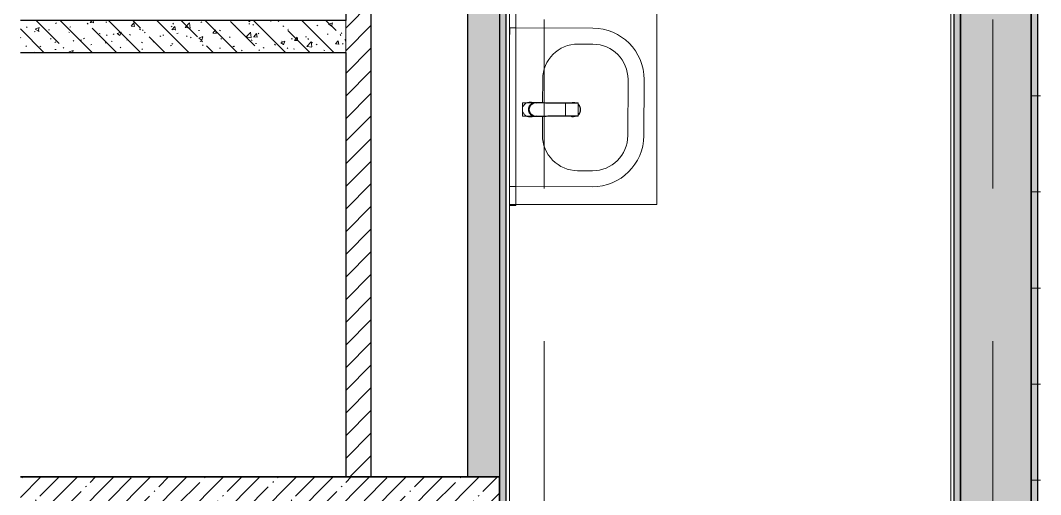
# Model space of a CAD drawing. Header units: millimetres. Extents: x 0 to 102275, y -2706 to 7916.
# Drawn here: x 68924 to 72110, y 3925 to 5405 of the extents above; entities that cross this region are included whole.
import ezdxf

# ---------------------------------------------------------------- set-up
doc = ezdxf.new("R2010")
doc.units = ezdxf.units.MM
doc.linetypes.add('Осевая', pattern=[3175, 635, -476.25, 1587.5, -476.25])
for name, color, linetype, lineweight in [('0-1', 7, 'Continuous', 9), ('A-WALL', 7, 'Continuous', 9), ('I-WALL', 7, 'Continuous', 9), ('P-SANR-FIXT', 7, 'Continuous', 9), ('P-SANR-FIXT-1', 7, 'Continuous', 13), ('S-STRS-MBND', 7, 'Continuous', 9), ('Оси-2', 7, 'Осевая', 9)]:
    doc.layers.add(name, color=color, linetype=linetype, lineweight=lineweight)
for name, color, linetype, lineweight, true_color in [('A-WALL-2', 7, 'Continuous', 35, 0x3c3c3c), ('A-WALL-3', 7, 'Continuous', 25, 0x3c3c3c), ('A-WALL-FNSH-1', 7, 'Continuous', 13, 0x3c3c3c), ('I-FURN-4', 7, 'Continuous', 9, 0xf0f0f0)]:
    doc.layers.add(name, color=color, linetype=linetype, lineweight=lineweight, true_color=true_color)
pattern_1 = [(45, (0, 0), (-57.02463, 57.02463), []), (45, (57.025, 0), (-57.02463, 57.02463), [100.806, -20.161, 3.353, -16.808])]
pattern_2 = [(135, (0, 0), (-75.43415, -75.43415), [106.68, -17.78, 3.556, -17.78]), (135, (0, 75.39), (-75.43415, -75.43415), []), (50, (0, 0), (127.52922, -11.15758), [13.335, -146.685]), (355, (0, 0), (-24.66966, 133.74002), [10.668, -117.348]), (100.451, (10.63, -0.93), (102.85973, 122.58178), [11.333, -124.663]), (46.184, (0, 35.56), (189.75516, -29.43036), [20.002, -220.027]), (96.636, (15.81, 33.1), (166.1822, 173.1996), [17, -186.995]), (351.184, (0, 35.56), (166.18393, 173.1976), [16.002, -176.022]), (21, (17.78, 26.67), (106.13027, -71.58603), [13.335, -146.685]), (326, (17.78, 26.67), (43.26188, 128.93175), [10.668, -117.348]), (71.451, (26.62, 20.7), (149.39198, 57.34505), [11.333, -124.663]), (37.5, (0, 0), (2.162228, 59.188357), [3.353, -112.573, 3.353, -115.773, -117.792]), (37.5, (0, 0), (2.162228, 59.188357), [-235.052, 3.353, -114.44]), (7.5, (0, 0), (46.77386, 70.12615), [3.353, -64.567, 3.353, -109.906, -44.894]), (7.5, (0, 0), (46.77386, 70.12615), [-181.178, 3.353, -41.542]), (327.5, (-39.65, 0), (94.91367, -4.010093), [3.353, -41.097, 3.353, -135.331, -184.023]), (327.5, (-39.65, 0), (94.91367, -4.010093), [-183.134, 3.353, -180.67]), (317.5, (-57.43, 0), (103.69057, 17.79882), [3.353, -54.432, 3.353, -88.748, -130.683]), (317.5, (-57.43, 0), (103.69057, 17.79882), [-149.885, 3.353, -127.33])]
pattern_3 = [(0, (0, 0), (121.92, 30.48), [10.058, -81.382, 10.058, -81.382, -487.68]), (0, (0, 0), (121.92, 30.48), [-182.88, 10.058, -172.822, 10.058, -81.382, -213.36]), (0, (0, 0), (121.92, 30.48), [-457.2, 10.058, -50.902, 10.058, -142.342]), (120, (45.72, 15.24), (-87.356454, 90.345817), [10.058, -81.382, 10.058, -81.382, -487.68]), (120, (45.72, 15.24), (-87.356454, 90.345817), [-182.88, 10.058, -172.822, 10.058, -81.382, -213.36]), (120, (45.72, 15.24), (-87.356454, 90.345817), [-457.2, 10.058, -50.902, 10.058, -142.342]), (240, (60.96, 76.2), (-34.563546, -120.825817), [10.058, -81.382, 10.058, -81.382, -487.68]), (240, (60.96, 76.2), (-34.563546, -120.825817), [-182.88, 10.058, -172.822, 10.058, -81.382, -213.36]), (240, (60.96, 76.2), (-34.563546, -120.825817), [-457.2, 10.058, -50.902, 10.058, -142.342])]

# ---------------------------------------------------------------- blocks, each defined once
blk = doc.blocks.new('зеркало круглое600д - 1_22д зеркало круглое d600-V1-План разверток пом_ 1_15_ Этаж 1')
at = {"layer": 'I-FURN-4'}
for p, q in [((-300, 0), (300, 0)), ((-300, 0), (-300, -20)), ((-300, -20), (300, -20)), ((300, -20), (-300, -20)), ((300, -20), (300, 0))]:
    blk.add_line(p, q, dxfattribs=at)
blk = doc.blocks.new('сифон - Для раковины-30610345-План разверток пом_ 1_15_ Этаж 1')
at = {"layer": 'P-SANR-FIXT'}
blk.add_line((200, -0.6), (200, -40), dxfattribs=at)
at = {"layer": 'P-SANR-FIXT-1'}
for radius, start, end in [(22.5, 134.6238, 180), (22.5, 180, 225.3762), (21.5, 136.8969, 180), (21.5, 180, 223.1031), (22.5, 63.4915, 118.0415), (21.5, 66.1704, 114.1325), (22.5, 246.9241, 292.7848), (21.5, 252, 288)]:
    blk.add_arc((0, 0), radius, start, end, dxfattribs=at)
blk = doc.blocks.new('смеситель для раковины - Default-30607276-План разверток пом_ 1_15_ Этаж 1')
at = {"layer": '0-1'}
for p, q in [((-20.7, -16.7), (-20.7, -17.2)), ((20.8, -17.2), (20.8, -16.7)), ((22.8, -3), (21.8, -15.6)), ((-20.4, -97.4), (-20.3, -110)), ((-19.8, -111.8), (19.8, -111.8)), ((20.3, -110), (20.4, -97.4)), ((-19.8, -151.6), (19.7, -151.6))]:
    blk.add_line(p, q, dxfattribs=at)
at = {"layer": '0-1', "flags": 128}
for points in [[(12.1, 0.1), (14.4, -1.7), (18.1, -6.1), (20.4, -11.5), (21.2, -17.2), (21.2, -36.2), (21.1, -56), (21, -111.4)], [(-21.8, -15.6), (-22.1, -11.2), (-22.8, -3)], [(-18.9, -7.6), (-20, -10.3), (-20.8, -13.1), (-21.1, -18.6), (-21.1, -48.6), (-21.1, -93.2)], [(20.8, -150.7), (20.8, -150.6), (20.7, -150.3), (20.7, -149.8), (20.7, -149), (20.8, -147.8), (20.8, -146.9), (20.8, -145.1), (20.8, -142.9), (20.9, -128.2), (21.1, -55.9), (21.1, -88)], [(-20.7, -150.6), (-20.7, -150.5), (-20.7, -150.2), (-20.7, -149.8), (-20.7, -149.1), (-20.7, -148.1), (-20.7, -147.4), (-20.7, -146.4), (-20.7, -144.9), (-20.8, -144), (-20.8, -120.4), (-21.1, -93.2)], [(-19.8, -111.8), (-19.9, -111.8), (-20, -111.8), (-20.1, -111.8), (-20.1, -111.7), (-20.2, -111.7), (-20.3, -111.6), (-20.3, -111.5), (-20.3, -111.5), (-20.3, -111.4), (-20.3, -111.4), (-20.3, -111.4), (-20.3, -111.3), (-20.3, -111.2), (-20.3, -111), (-20.3, -110.8), (-20.3, -110.6), (-20.3, -110.3), (-20.3, -110)], [(20.3, -110), (20.3, -110.3), (20.3, -110.5), (20.3, -110.8), (20.3, -111), (20.3, -111.1), (20.3, -111.3), (20.3, -111.5), (20.3, -111.5), (20.3, -111.5), (20.2, -111.6), (20.2, -111.7), (20.1, -111.7), (20.1, -111.8), (19.8, -111.8)], [(20.9, -146.2), (20.9, -147.7), (20.8, -148.8), (20.8, -149.8), (20.8, -150.4), (20.7, -151.2), (20.6, -151.3), (20.5, -151.4), (20.4, -151.5), (20.2, -151.6), (20, -151.6), (19.7, -151.6)]]:
    blk.add_lwpolyline(points, dxfattribs=at)
at = {"layer": 'P-SANR-FIXT'}
for p, q in [((-21, -151.6), (-21, 23)), ((-21, 23), (21, 23)), ((0.6, 2.8), (-0.6, 2.8)), ((21, 23), (21, -151.6)), ((-20.8, -19.8), (-21, -19.9)), ((-20.8, -19.8), (-20.4, -22)), ((20.4, -11.1), (19.4, -12.9)), ((20.4, -22), (20.8, -19.8)), ((20.8, -19.8), (20.9, -18.5)), ((20.8, -19.8), (21, -19.9)), ((21.1, -18.4), (20.9, -18.4)), ((22.9, -0.9), (22.5, -5)), ((22.8, -2.3), (22.9, -0.9)), ((-19.8, -111.7), (-19.7, -144)), ((19.7, -144), (19.8, -111.7)), ((21, -151.6), (-21, -151.6))]:
    blk.add_line(p, q, dxfattribs=at)
at = {"layer": 'P-SANR-FIXT', "flags": 128}
for points in [[(11.1, -0.4), (9.8, 0.4), (6.1, 1.8), (2.1, 2.5), (-2.1, 2.5), (-6.1, 1.8), (-9.8, 0.4), (-13.1, -1.6), (-15.9, -4.1)], [(-0.6, 3.9), (-0.3, 3.9), (-0.1, 3.9), (0.1, 3.9), (0.3, 3.9), (0.6, 3.9)], [(-21.1, -16.4), (-21.1, -16.8), (-21.1, -17.2), (-21.1, -17.6), (-21.1, -18), (-21.1, -18.4)], [(-21.1, -88.1), (-20.9, -138.9), (-20.9, -145.3), (-20.8, -150.2), (-20.7, -149.4), (-20.7, -143.7), (-20.8, -118.3), (-21, -67.6), (-21.1, -42.2), (-21.1, -16.9)], [(-20.9, -18.5), (-20.9, -18.5), (-21, -18.5), (-21, -18.6), (-21, -18.6), (-21.1, -18.6), (-21.1, -18.6), (-21.1, -18.6)], [(-20.9, -18.5), (-20.9, -19.2), (-20.8, -19.8)], [(15.9, -4.1), (13.1, -1.6), (11.5, -0.5)], [(21.1, -16.9), (21.1, -42.2), (21, -67.6), (20.8, -118.3), (20.7, -143.7), (20.7, -149.4), (20.8, -150.2), (20.9, -145.3), (20.9, -138.9), (21.1, -88.1)], [(21.1, -18.4), (21.1, -18), (21.1, -17.6), (21.1, -17.2), (21.1, -16.8), (21.1, -16.4)], [(21.8, -15.2), (22.1, -10.8), (22.3, -7.9), (22.5, -5.6), (22.7, -3.2)], [(-19.9, -145.2), (-19.9, -133.8), (-20, -122.4), (-20, -111), (-20.1, -99.6), (-20.1, -88.1)], [(20.1, -88.1), (20.1, -94.5), (20.1, -100.8), (20, -107.2), (20, -113.5), (20, -119.9), (20, -126.2), (19.9, -132.6), (19.9, -138.9), (19.9, -145.2)]]:
    blk.add_lwpolyline(points, dxfattribs=at)
at = {"layer": 'P-SANR-FIXT'}
for centre, major_axis, ratio, start_param, end_param in [((0, -17.2), (20.8, 0), 0.98634, 0.924777, 2.669203), ((0, -16.7), (20.8, 0), 0.98634, 1.494091, 2.006619), ((0, -16.7), (20.8, 0), 0.98634, 1.175826, 1.349386), ((0, -17.2), (-20.8, 0), 0.98634, 5.983401, 6.283185), ((0, -16.7), (20.8, 0), 0.98634, 2.911123, 3.141593), ((0, -17.2), (20.8, 0), 0.98634, 3.141593, 3.245131), ((0, -16.7), (20.8, 0), 0.98634, 2.513274, 2.712058), ((0, -16.7), (20.8, 0), 0.98634, 2.199532, 2.288423), ((0, -16.7), (20.8, 0), 0.98634, 0.487096, 0.906939), ((0, -17.2), (20.8, 0), 0.98634, 0.487096, 0.784046), ((0, -17.2), (20.8, 0), 0.98634, 0, 0.299784), ((0, -16.7), (20.8, 0), 0.98634, 0, 0.23047), ((0, -17.2), (20.8, 0), 0.98634, 6.179646, 6.283185), ((-19.8, -109.7), (0.5, 0.002), 0.095848, 1.570429, 3.124299), ((19.8, -109.7), (-0.5, 0.002), 0.095846, 3.158887, 4.712983)]:
    blk.add_ellipse(centre, major_axis=major_axis, ratio=ratio, start_param=start_param, end_param=end_param, dxfattribs=at)
for points, knots in [([(-22.9, -0.3), (-22.9, 2.5), (-22.3, 6.4), (-20, 11.4), (-17.7, 14.7), (-14.9, 17.6), (-11.6, 20), (-7.9, 21.7), (-5.3, 22.4), (-4, 22.6)], [0, 0, 0, 0, 0.1111111, 0.1666667, 0.2222222, 0.2777778, 0.3333333, 0.3888889, 0.4444444, 0.4444444, 0.4444444, 0.4444444]), ([(-21.1, -16.9), (-21.1, -15.9), (-21, -14.3), (-20.6, -12.1), (-20.1, -10.6), (-19.6, -9), (-18.7, -7.1), (-17.3, -4.8), (-15.2, -2.3), (-12.8, -0.2), (-10, 1.5), (-7, 2.8), (-3.8, 3.7), (-1.6, 3.9), (-0.6, 3.9)], [0, 0, 0, 0, 0.1, 0.15, 0.2, 0.25, 0.3, 0.4, 0.5, 0.6, 0.7, 0.8, 0.9, 1, 1, 1, 1]), ([(21.1, -16.4), (21.1, -16), (21, -15.1), (20.8, -13.8), (20.6, -12.6), (20.3, -11.7), (20.2, -11.2), (20, -10.9), (19.9, -10.5), (19.7, -9.9), (19.3, -9), (18.6, -7.6), (17.7, -6.2), (17, -5.2), (16.4, -4.5), (15.8, -3.8), (15, -3), (13.9, -2), (12.7, -1.2), (11.7, -0.5), (10.9, -0.1), (10.1, 0.3), (9, 0.9), (6.9, 1.7), (2.6, 2.8), (-2.6, 2.8), (-6.9, 1.7), (-9.2, 0.7), (-11.2, -0.2), (-13.2, -1.5), (-14.9, -2.9), (-16.1, -4.2), (-17.3, -5.5), (-18.5, -7.2), (-19.6, -9.3), (-20.7, -12.4), (-21.1, -14.8), (-21.1, -16.4)], [0, 0, 0, 0, 0.027778, 0.055556, 0.083333, 0.097222, 0.104167, 0.111111, 0.118056, 0.125, 0.138889, 0.166667, 0.194444, 0.208333, 0.222222, 0.236111, 0.25, 0.277778, 0.305556, 0.319444, 0.333333, 0.347222, 0.361111, 0.388889, 0.444444, 0.555556, 0.611111, 0.638889, 0.666667, 0.708333, 0.75, 0.770833, 0.791667, 0.833333, 0.875, 0.916667, 1, 1, 1, 1]), ([(-4, 22.6), (-3.2, 22.8), (-1.5, 23), (1.2, 23), (3, 22.8), (4, 22.6)], [0.4444444, 0.4444444, 0.4444444, 0.4444444, 0.4791667, 0.5138889, 0.5555556, 0.5555556, 0.5555556, 0.5555556]), ([(-0.6, 2.8), (-0.6, 2.9), (-0.6, 3.2), (-0.6, 3.6), (-0.6, 3.8), (-0.6, 3.9), (-0.6, 3.9)], [0, 0, 0, 0, 0.363636, 0.545455, 0.727273, 1, 1, 1, 1]), ([(0.6, 3.9), (2.7, 3.9), (7.1, 3.1), (12.9, 0), (16.7, -3.9), (19, -7.6), (20.2, -10.6), (21, -13.7), (21.1, -15.9), (21.1, -16.9)], [0, 0, 0, 0, 0.2, 0.4, 0.6, 0.7, 0.8, 0.9, 1, 1, 1, 1]), ([(0.6, 2.8), (0.6, 2.9), (0.6, 3.2), (0.6, 3.6), (0.6, 3.8), (0.6, 3.9), (0.6, 3.9)], [0, 0, 0, 0, 0.363636, 0.545455, 0.727273, 1, 1, 1, 1]), ([(4.1, 22.6), (4.7, 22.5), (7, 22), (10, 20.8), (12.8, 19.1), (14.8, 17.5), (16.4, 16), (17.3, 15), (17.6, 14.6)], [0.5569617, 0.5569617, 0.5569617, 0.5569617, 0.5833333, 0.6527778, 0.6875, 0.7222222, 0.7569444, 0.7777778, 0.7777778, 0.7777778, 0.7777778]), ([(17.7, 14.6), (17.9, 14.3), (19.1, 12.8), (21.9, 8.1), (22.9, 3.2), (22.9, -0.3)], [0.7790565, 0.7790565, 0.7790565, 0.7790565, 0.7916667, 0.8611111, 1, 1, 1, 1]), ([(-22.9, -0.9), (-22.9, -1.5), (-22.8, -2.5), (-22.7, -3.8), (-22.6, -4.8), (-22.5, -5.7), (-22.4, -6.6), (-22.3, -7.5), (-22.2, -8.7), (-22.1, -10.1), (-22, -12.1), (-21.9, -13.9), (-21.8, -15.2)], [0, 0, 0, 0, 0.166667, 0.25, 0.333333, 0.416667, 0.5, 0.583333, 0.666667, 0.75, 0.833333, 1, 1, 1, 1]), ([(-21.8, -15.2), (-21.8, -16.2), (-21.7, -18.4), (-21.6, -22.6), (-21.5, -27.6), (-21.4, -33.2), (-21.4, -38.3), (-21.3, -42.6), (-21.3, -45.9), (-21.3, -49.3), (-21.3, -52.8), (-21.2, -55.7), (-21.2, -58), (-21.2, -59.8), (-21.2, -61.5), (-21.2, -63.9), (-21.2, -66.8), (-21.2, -70.4), (-21.2, -73.9), (-21.1, -77.5), (-21.1, -82.2), (-21.1, -85.7), (-21.1, -88.1)], [0, 0, 0, 0, 0.083333, 0.166667, 0.25, 0.333333, 0.416667, 0.458333, 0.5, 0.541667, 0.583333, 0.625, 0.645833, 0.666667, 0.6875, 0.708333, 0.75, 0.791667, 0.833333, 0.875, 0.916667, 1, 1, 1, 1]), ([(-21.1, -18.4), (-21.1, -19.2), (-21.1, -20.8), (-21.1, -23.1), (-21.1, -25), (-21, -26.5), (-21, -27.6), (-21, -28.6), (-21, -30), (-21, -31.7), (-21, -33.4), (-21, -34.6), (-20.9, -35.2), (-20.9, -35.7), (-20.9, -36.3), (-20.9, -36.9), (-20.9, -38.1), (-20.9, -39.8), (-20.9, -41.4), (-20.8, -42.8), (-20.8, -44.1), (-20.8, -45.8), (-20.8, -48.6), (-20.7, -53.5), (-20.6, -60.7), (-20.6, -68.9), (-20.5, -76.5), (-20.5, -85.7), (-20.4, -92.7), (-20.4, -97.4)], [0, 0, 0, 0, 0.027778, 0.055556, 0.083333, 0.097222, 0.111111, 0.125, 0.138889, 0.166667, 0.194444, 0.208333, 0.215278, 0.222222, 0.229167, 0.236111, 0.25, 0.277778, 0.305556, 0.319444, 0.333333, 0.361111, 0.388889, 0.444444, 0.555556, 0.666667, 0.75, 0.833333, 1, 1, 1, 1]), ([(-21.1, -18.6), (-21.1, -18.7), (-21.1, -18.9), (-21.1, -19.2), (-21, -19.5), (-21, -19.7), (-21, -19.9)], [0, 0, 0, 0, 0.333333, 0.5, 0.666667, 1, 1, 1, 1]), ([(-20.6, -41.3), (-20.6, -41.2), (-20.7, -40.7), (-20.7, -40.1), (-20.8, -39.3), (-20.9, -38.5), (-20.9, -37.4), (-21, -35.5), (-21, -33.1), (-21, -30.9), (-20.9, -29.4), (-20.9, -28.7), (-20.9, -28.1), (-20.9, -27.6), (-20.9, -26.9), (-20.9, -25.6), (-20.9, -23.9), (-20.9, -21.9), (-21, -20.5), (-21, -19.9)], [0.6742747, 0.6742747, 0.6742747, 0.6742747, 0.6785714, 0.6964286, 0.7053571, 0.7142857, 0.7321429, 0.75, 0.7857143, 0.8214286, 0.8392857, 0.8482143, 0.8571429, 0.8660714, 0.875, 0.8928571, 0.9285714, 0.9642857, 1, 1, 1, 1]), ([(-20, -10.9), (-20.1, -11.4), (-20.5, -12.6), (-20.7, -13.9), (-20.8, -14.6)], [0, 0, 0, 0, 0.4, 1, 1, 1, 1]), ([(-15.9, -4.1), (-16.7, -5), (-18.4, -7.2), (-19.5, -9.5), (-20, -10.9)], [0, 0, 0, 0, 0.444444, 1, 1, 1, 1]), ([(20, -10.9), (19.6, -9.8), (18.5, -7.4), (17, -5.2), (15.9, -4.1)], [0, 0, 0, 0, 0.444444, 1, 1, 1, 1]), ([(20.8, -14.6), (20.7, -14.1), (20.5, -12.8), (20.2, -11.6), (20, -10.9)], [0, 0, 0, 0, 0.444444, 1, 1, 1, 1]), ([(20.4, -97.4), (20.4, -91.1), (20.5, -81.8), (20.6, -69.7), (20.7, -60), (20.7, -52.6), (20.8, -47.4), (20.8, -45.2), (20.8, -43.5), (20.9, -41.8), (20.9, -39.8), (20.9, -37.7), (20.9, -36.2), (20.9, -35.4), (21, -34.1), (21, -32.6), (21, -31), (21, -29.7), (21, -28.6), (21, -27.7), (21, -26.8), (21.1, -25.6), (21.1, -22.9), (21.1, -20.4), (21.1, -18.4)], [0, 0, 0, 0, 0.222222, 0.333333, 0.444444, 0.583333, 0.618056, 0.652778, 0.670139, 0.6875, 0.722222, 0.756944, 0.774306, 0.782986, 0.791667, 0.826389, 0.84375, 0.861111, 0.878472, 0.887153, 0.895833, 0.913194, 0.930556, 1, 1, 1, 1]), ([(21, -19.9), (21, -20.5), (21, -21.9), (20.9, -23.9), (20.9, -25.6), (20.9, -26.8), (20.9, -27.5), (20.9, -28.3), (20.9, -29.2), (20.9, -30.9), (20.9, -32.5), (20.9, -33.6), (20.9, -33.9)], [0, 0, 0, 0, 0.0357143, 0.0714286, 0.1071429, 0.125, 0.1339286, 0.1428571, 0.1607143, 0.1785714, 0.2142857, 0.2233019, 0.2233019, 0.2233019, 0.2233019]), ([(21.1, -88.1), (21.1, -85.1), (21.1, -80.6), (21.2, -74.5), (21.2, -69.9), (21.2, -65.1), (21.2, -60), (21.2, -55.1), (21.3, -50.9), (21.3, -47.5), (21.3, -44.7), (21.3, -42.6), (21.4, -41), (21.4, -39.8), (21.4, -38.7), (21.4, -37.3), (21.4, -35.8), (21.4, -34.1), (21.5, -32.1), (21.5, -29.7), (21.5, -27), (21.6, -24.6), (21.7, -21.6), (21.7, -18.3), (21.8, -16.1), (21.8, -15.2)], [0, 0, 0, 0, 0.071429, 0.107143, 0.142857, 0.178571, 0.214286, 0.25, 0.285714, 0.321429, 0.357143, 0.392857, 0.410714, 0.428571, 0.446429, 0.464286, 0.5, 0.535714, 0.571429, 0.625, 0.678571, 0.732143, 0.785714, 0.892857, 1, 1, 1, 1]), ([(-19.9, -97.4), (-19.9, -90.5), (-20, -78.4), (-20.1, -67), (-20.2, -60.5), (-20.2, -57.1), (-20.3, -54.8), (-20.3, -52.7), (-20.3, -50.8), (-20.3, -49.3), (-20.3, -48.2), (-20.4, -47.6), (-20.4, -47), (-20.4, -46.5), (-20.5, -45.9), (-20.5, -44.9), (-20.5, -44.1), (-20.5, -43.6)], [0, 0, 0, 0, 0.1428571, 0.2857143, 0.3571429, 0.3928571, 0.4285714, 0.4642857, 0.5, 0.5357143, 0.5535714, 0.5625, 0.5714286, 0.5803571, 0.5892857, 0.6071429, 0.6334797, 0.6334797, 0.6334797, 0.6334797]), ([(20.7, -37.5), (20.7, -37.9), (20.6, -38.5), (20.5, -39.2), (20.5, -40), (20.4, -41.3), (20.4, -43), (20.4, -44.6), (20.4, -45.8), (20.4, -46.4), (20.4, -46.9), (20.4, -47.4), (20.4, -48.1), (20.3, -49.2), (20.3, -50.7), (20.3, -52.6), (20.3, -54.6), (20.3, -57), (20.2, -60.3), (20.1, -66.9), (20, -78.4), (19.9, -90.5), (19.9, -97.4)], [0.2698282, 0.2698282, 0.2698282, 0.2698282, 0.2857143, 0.2946429, 0.3035714, 0.3214286, 0.3571429, 0.3928571, 0.4107143, 0.4196429, 0.4285714, 0.4375, 0.4464286, 0.4642857, 0.5, 0.5357143, 0.5714286, 0.6071429, 0.6428571, 0.7142857, 0.8571429, 1, 1, 1, 1]), ([(21, -86.6), (20.9, -86.7), (20.9, -86.8), (20.9, -87), (20.8, -87.2), (20.7, -87.5), (20.6, -87.8), (20.5, -88), (20.4, -88.2), (20.3, -88.3), (20.2, -88.2), (20.1, -88.1)], [0.4, 0.4, 0.4, 0.4, 0.4375, 0.5, 0.6, 0.65, 0.7, 0.75, 0.79375, 0.875, 1, 1, 1, 1]), ([(-19.8, -109.7), (-19.8, -110.1), (-19.8, -110.9), (-19.8, -111.7), (-19.8, -111.8), (-19.8, -111.8)], [0, 0, 0, 0, 0.2, 0.4, 0.5304452, 0.5304452, 0.5304452, 0.5304452]), ([(19.8, -111.8), (19.8, -111.8), (19.8, -111.7), (19.8, -110.9), (19.8, -110.1), (19.8, -109.7)], [0.4695252, 0.4695252, 0.4695252, 0.4695252, 0.6, 0.8, 1, 1, 1, 1]), ([(-19.8, -151.6), (-19.8, -151.6), (-19.8, -151.4), (-19.8, -149.5), (-19.9, -146.7), (-19.9, -145.2)], [0.5274141, 0.5274141, 0.5274141, 0.5274141, 0.6, 0.8, 1, 1, 1, 1]), ([(-19.7, -144), (-19.7, -145.5), (-19.7, -148.5), (-19.7, -151.2), (-19.7, -151.6), (-19.8, -151.6)], [0, 0, 0, 0, 0.2, 0.4, 0.5271653, 0.5271653, 0.5271653, 0.5271653]), ([(19.7, -151.6), (19.7, -151.6), (19.7, -151.6), (19.7, -151.2), (19.7, -150), (19.7, -148.3), (19.7, -146.2), (19.7, -144.8), (19.7, -144)], [0.4725879, 0.4725879, 0.4725879, 0.4725879, 0.5, 0.6, 0.7, 0.8, 0.9, 1, 1, 1, 1]), ([(19.9, -145.2), (19.9, -146), (19.9, -147.4), (19.8, -149.3), (19.8, -150.7), (19.8, -151.5), (19.8, -151.6), (19.7, -151.6)], [0, 0, 0, 0, 0.1, 0.2, 0.3, 0.4, 0.4724791, 0.4724791, 0.4724791, 0.4724791])]:
    blk.add_open_spline(points, degree=3, knots=knots, dxfattribs=at)
for points in [[(-20.7, -19.9), (-20.7, -17.5), (-19.9, -12.6), (-16.3, -6), (-10.7, -1.1), (-3.7, 1.6), (3.8, 1.6), (10.7, -1.1), (16.3, -6), (19.9, -12.6), (20.7, -17.5), (20.7, -19.9)], [(-0.6, 2.8), (-1.4, 2.7), (-2.2, 2.7), (-3, 2.5)], [(-22.9, -2.3), (-22.9, -1.8), (-22.9, -1.3), (-22.9, -0.9)], [(-22.6, -4.9), (-22.7, -4.3), (-22.8, -3.7), (-22.8, -3)], [(-21.4, -18.8), (-21.7, -17.6), (-21.8, -16.4), (-21.8, -15.2)], [(-20.2, -22.3), (-20.6, -21.4), (-21, -20.5), (-21.2, -19.5)], [(-21.1, -18.5), (-21.1, -18.4), (-21, -18.4), (-20.9, -18.4)], [(-21, -19.9), (-20.9, -20.8), (-20.7, -21.7), (-20.4, -22.5)], [(-20.8, -14.6), (-20.8, -15.2), (-20.9, -16.5), (-20.9, -17.7), (-20.9, -18.3)], [(-19.4, -12.9), (-19.8, -12.3), (-20.1, -11.7), (-20.4, -11.1)], [(21.8, -15.2), (21.8, -17.6), (21.2, -20.1), (20.2, -22.3)], [(20.4, -22.5), (20.7, -21.7), (20.9, -20.8), (21, -19.9)], [(20.9, -18.4), (20.9, -17.8), (20.9, -16.5), (20.8, -15.2), (20.8, -14.6)], [(20.9, -18.5), (21, -18.5), (21.1, -18.5), (21.1, -18.5)], [(21, -19.9), (21, -19.8), (21, -19.6), (21.1, -19.4), (21.1, -19.2), (21.1, -18.9), (21.1, -18.7), (21.1, -18.6), (21.1, -18.5)], [(-20.8, -88.2), (-20.7, -88.2), (-20.5, -88.2), (-20.2, -88.1), (-20.1, -88.1)], [(-20.1, -88.1), (-20.1, -87.3), (-20.1, -86.5), (-20, -85.7)], [(20, -85.7), (20.1, -86.5), (20.1, -87.3), (20.1, -88.1)], [(-19.8, -111.8), (-19.8, -111.8), (-19.8, -111.8), (-19.8, -111.8)], [(19.8, -111.8), (19.8, -111.8), (19.8, -111.8), (19.8, -111.8)]]:
    blk.add_open_spline(points, degree=3, dxfattribs=at)
blk = doc.blocks.new('Мебель_универсальная - 1_250-V2-План разверток пом_ 1_15_ Этаж 1')
at = {"layer": 'I-FURN-4'}
for p, q in [((300, 230), (-300, 230)), ((-300, 230), (-300, -230)), ((-300, -230), (-300, 230)), ((-300, 230), (300, 230)), ((300, -210), (300, 230)), ((300, 230), (300, -210)), ((300, -230), (300, -210)), ((300, -210), (300, -230)), ((-296.9, -230), (-300, -230)), ((-209.1, -230), (-296.9, -230)), ((-36.4, -230), (-208, -230)), ((300, -230), (243.1, -230))]:
    blk.add_line(p, q, dxfattribs=at)
blk = doc.blocks.new('Раковина SE09 - гибкая подводка_ 640х550х165 PN6_3_ ХВ_ГВ накидная гайка BP DN15_ К-гл_кон_ П DN 50-V3-План разверток пом_ 1_15_ Этаж 1')
at = {"layer": 'P-SANR-FIXT'}
for p, q in [((80, 420), (-95, 420)), ((-95, 370), (80, 370)), ((-255, 260), (-255, 19)), ((-205, 213.6), (-205, 260)), ((190, 260), (190, 213.6)), ((240, 21), (240, 260)), ((-20.5, 103.6), (-95, 103.6)), ((80, 103.6), (19.7, 103.6)), ((-255, 19), (-255, 0)), ((-255, 0), (-212.1, 0)), ((-210.2, 0), (0, 0)), ((240, 1), (240, 21))]:
    blk.add_line(p, q, dxfattribs=at)
for centre, radius, start, end in [((-95, 260), 160, 90, 180), ((80, 260), 160, 360, 90), ((-95, 260), 110, 90, 180), ((80, 260), 110, 360, 90), ((-95, 213.6), 110, 180, 270), ((80, 213.6), 110, 270, 360)]:
    blk.add_arc(centre, radius, start, end, dxfattribs=at)

msp = doc.modelspace()

# ---------------------------------------------------------------- hatches: boundary and pattern name
at = {"layer": 'I-WALL'}
h = msp.add_hatch(dxfattribs=at)
h.set_pattern_fill('FP_2', color=256, style=0, pattern_type=2)
h.set_pattern_definition(pattern_1)
h.paths.add_polyline_path([(71860, -100), (72080, -100), (72080, 7900), (71860, 7900), (71860, 120)])
h = msp.add_hatch(dxfattribs=at)
h.set_pattern_fill('FP_3', color=256, style=0, pattern_type=2)
h.set_pattern_definition([(45, (0, 0), (-35.35534, 35.35534), [])])
h.paths.add_polyline_path([(70020, 3980), (70020, 7680), (69940, 7680), (69940, 3980)])
h = msp.add_hatch(dxfattribs=at)
h.set_pattern_fill('FP_4', color=256, style=0, pattern_type=2)
h.set_pattern_definition(pattern_2)
h.paths.add_polyline_path([(70320, 3980), (70420, 3980), (70420, 7680), (70320, 7680), (70320, 4306.8)])
h = msp.add_hatch(dxfattribs=at)
h.set_pattern_fill('FP_8', color=256, style=0, pattern_type=2)
h.set_pattern_definition(pattern_3)
h.paths.add_polyline_path([(70440, 3760), (70440, 7680), (70420, 7680), (70420, 3760)])
h = msp.add_hatch(dxfattribs=at)
h.set_pattern_fill('FP_8', color=256, style=0, pattern_type=2)
h.set_pattern_definition(pattern_3)
h.paths.add_polyline_path([(71860, 140), (71860, 7680), (71840, 7680), (71840, 140)])
h = msp.add_hatch(dxfattribs=at)
h.set_pattern_fill('FP_8', color=256, style=0, pattern_type=2)
h.set_pattern_definition(pattern_3)
h.paths.add_polyline_path([(72100, 120), (72100, 7660), (72080, 7660), (72080, 120)])
h = msp.add_hatch(dxfattribs=at)
h.set_pattern_fill('FP_4', color=256, style=0, pattern_type=2)
h.set_pattern_definition(pattern_2)
h.paths.add_polyline_path([(69940, 5305), (69940, 5405), (68924.4, 5405), (68924.4, 5305), (69720.7, 5305)])
h = msp.add_hatch(dxfattribs=at)
h.set_pattern_fill('FP_2', color=256, style=0, pattern_type=2)
h.set_pattern_definition(pattern_1)
h.paths.add_polyline_path([(69145, 3760), (70420, 3760), (70420, 3980), (68924.4, 3980), (68924.4, 3760), (69065, 3760)])

# ---------------------------------------------------------------- linework, layer by layer
at = {"layer": 'A-WALL'}
msp.add_line((69940, 5305), (69940, 5405), dxfattribs=at)
at = {"layer": 'A-WALL-2'}
for p, q in [((71860, 7900), (71860, 120)), ((72080, 120), (72080, 7680)), ((70420, 3980), (68924.4, 3980)), ((70420, 3760), (70420, 3980))]:
    msp.add_line(p, q, dxfattribs=at)
at = {"layer": 'A-WALL-3'}
for p, q in [((69940, 7680), (69940, 5405)), ((70020, 3980), (70020, 7680)), ((70320, 7680), (70320, 3980)), ((70420, 7680), (70420, 3980)), ((70440, 7660), (70440, 3740)), ((71840, 140), (71840, 7660)), ((72100, 7660), (72100, 140)), ((69940, 5405), (68924.4, 5405)), ((68924.4, 5305), (69940, 5305)), ((69940, 5305), (69940, 3980))]:
    msp.add_line(p, q, dxfattribs=at)
at = {"layer": 'A-WALL-FNSH-1'}
for p, q in [((71829, 7660), (71829, 526.5)), ((72101, 7659), (72101, 140)), ((70451, 5339.1), (70451, 5789.1)), ((70451, 3729), (70451, 5338))]:
    msp.add_line(p, q, dxfattribs=at)
at = {"layer": 'S-STRS-MBND'}
for p, q in [((72080, 7680), (72080, 5169.7)), ((72080, 5169.7), (72109.6, 5169.7)), ((72080, 1569.7), (72080, 5169.7)), ((72080, 5169.7), (72109.6, 5169.7)), ((72080, 4869.7), (72109.6, 4869.7)), ((72080, 4869.7), (72109.6, 4869.7)), ((72080, 4569.7), (72109.6, 4569.7)), ((72080, 4569.7), (72109.6, 4569.7)), ((72080, 4269.7), (72109.6, 4269.7)), ((72080, 4269.7), (72109.6, 4269.7)), ((72080, 3969.7), (72109.6, 3969.7)), ((72080, 3969.7), (72109.6, 3969.7))]:
    msp.add_line(p, q, dxfattribs=at)
at = {"layer": 'Оси-2'}
for p, q in [((70560, 593.7), (70560, 5408)), ((71960, 593.7), (71960, 5408))]:
    msp.add_line(p, q, dxfattribs=at)

# ---------------------------------------------------------------- block references
at = {"layer": 'I-FURN-4'}
for name, p, rotation in [('Мебель_универсальная - 1_250-V2-План разверток пом_ 1_15_ Этаж 1', (70681, 5130), 270.0000000000001), ('зеркало круглое600д - 1_22д зеркало круглое d600-V1-План разверток пом_ 1_15_ Этаж 1', (70451, 5126.9), 89.99999999999997)]:
    msp.add_blockref(name, p, dxfattribs=dict(at, rotation=rotation))
at = {"layer": 'P-SANR-FIXT'}
for name, p, rotation in [('Раковина SE09 - гибкая подводка_ 640х550х165 PN6_3_ ХВ_ГВ накидная гайка BP DN15_ К-гл_кон_ П DN 50-V3-План разверток пом_ 1_15_ Этаж 1', (70451, 5126.9), 269.7653426742156), ('сифон - Для раковины-30610345-План разверток пом_ 1_15_ Этаж 1', (70651, 5126.4), 180), ('смеситель для раковины - Default-30607276-План разверток пом_ 1_15_ Этаж 1', (70514.7, 5126.9), 90.00000000000091)]:
    msp.add_blockref(name, p, dxfattribs=dict(at, rotation=rotation))

doc.saveas('drawing.dxf')
